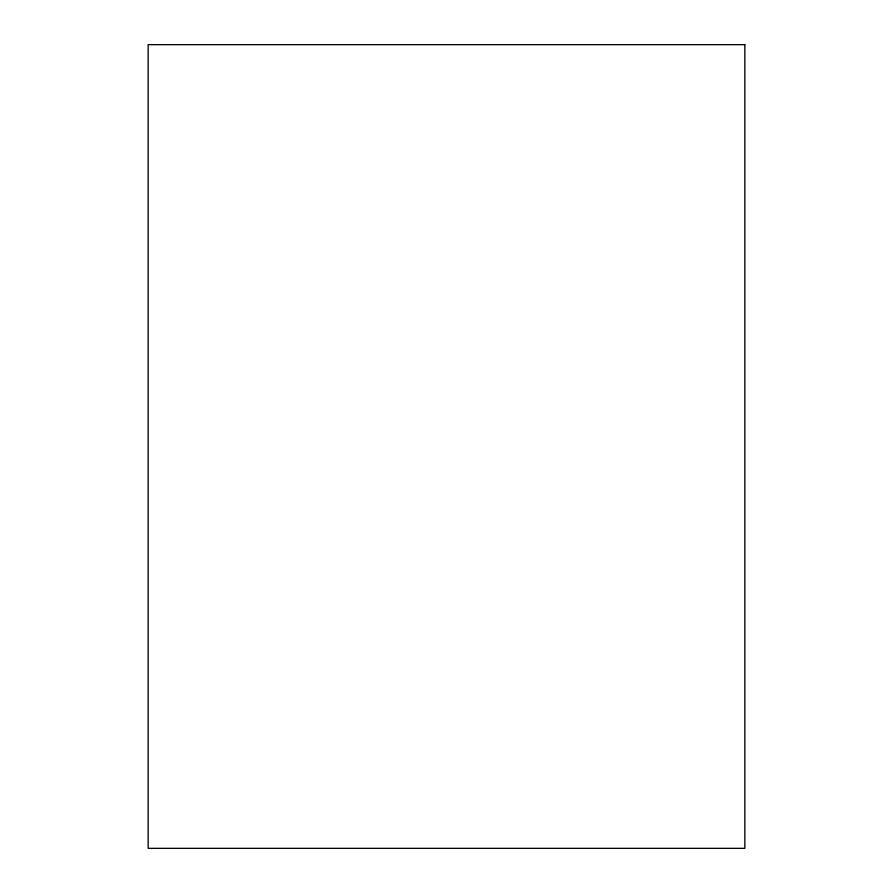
<?xml version="1.0" encoding="UTF-8"?>
<svg xmlns="http://www.w3.org/2000/svg" width="893" height="893" viewBox="0 0 893 893"><rect width="100%" height="100%" fill="white"/><g stroke="black" fill="none" stroke-linecap="round" stroke-linejoin="round"><path stroke-width="1.34" d="M744.84 44.65L148.16 44.65L148.16 848.35L744.84 848.35L744.84 44.65"/></g></svg>
